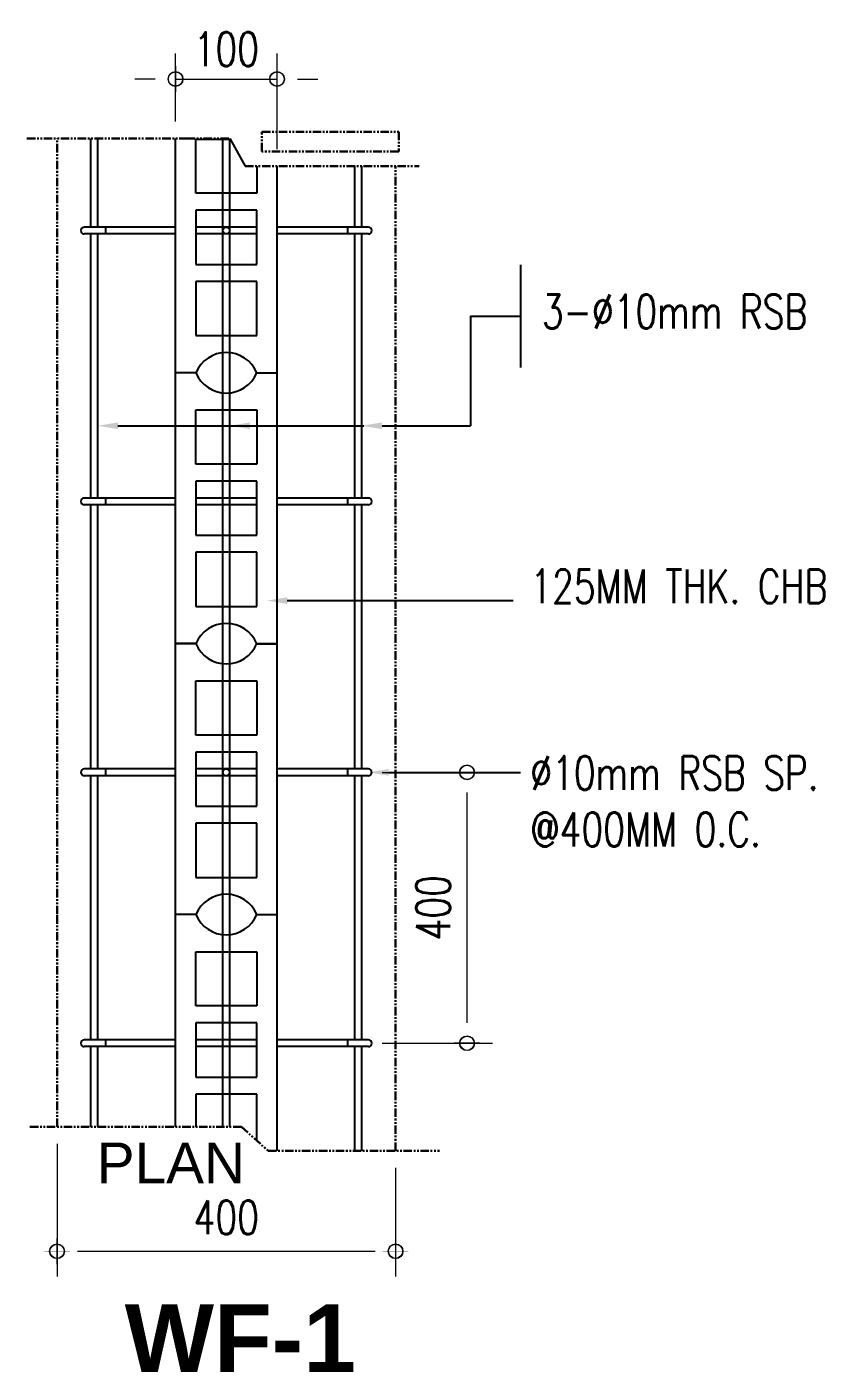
# Model space of a CAD drawing. Header units: millimetres. Extents: x 1634676 to 2610633, y -385676 to -37463.
# Drawn here: x 2119167 to 2120345, y -61499 to -59513 of the extents above; entities that cross this region are included whole.
import ezdxf
from ezdxf import colors
from ezdxf.entities.mleader import LeaderData, LeaderLine
from ezdxf.math import Vec2, Vec3

# ---------------------------------------------------------------- set-up
doc = ezdxf.new("R2010")
doc.units = ezdxf.units.MM
doc.header["$MEASUREMENT"] = 0
doc.linetypes.add('PHANTOM', pattern=[2.5, 1.25, -0.25, 0.25, -0.25, 0.25, -0.25])
doc.layers.get('0').update_dxf_attribs({"lineweight": 15})
doc.layers.get('Defpoints').update_dxf_attribs({"color": 250})
doc.layers.add('.5', color=7, linetype='Continuous')
for name, color, linetype, lineweight in [('ST-ANNOT_A', 74, 'Continuous', 20), ('ST-DIM_E', 250, 'Continuous', 13), ('ST-FTG_E', 58, 'PHANTOM', 30), ('ST-STL_E', 5, 'Continuous', 25), ('ST-WALL_E', 2, 'Continuous', 25)]:
    doc.layers.add(name, color=color, linetype=linetype, lineweight=lineweight)
doc.styles.add('ARIAL', font='arial.ttf')
doc.styles.add('ST_TEXT', font='romans.shx', dxfattribs={"width": 0.75})
doc.styles.get("Standard").update_dxf_attribs({"font": 'GOTHIC.TTF'})
doc.dimstyles.new('ST_D25', dxfattribs={"dimscale": 25, "dimtxt": 2, "dimasz": 1.2, "dimexe": 1.5, "dimexo": 1, "dimgap": 1, "dimtad": 1, "dimdec": 0, "dimzin": 1, "dimdsep": 46, "dimtxsty": 'ST_TEXT', "dimblk": 'OpenIndicator', "dimcen": 1, "dimclrd": 256, "dimclre": 256, "dimclrt": 7, "dimadec": 0, "dimazin": 0, "dimtfac": 1, "dimtdec": 0, "dimtix": 1, "dimtmove": 2, "dimatfit": 3, "dimldrblk": 'OPEN90', "dimfxl": 0.075, "dimlwd": -1, "dimlwe": -1, "dimarcsym": 0})

# ---------------------------------------------------------------- blocks, each defined once
blk = doc.blocks.new('OpenIndicator')
at = {"layer": 'ST-DIM_E'}
h = blk.add_hatch(color=255, dxfattribs=at)
h.paths.add_polyline_path([(0.3500000000000002, 0), (0.3645194722411961, 0, 0.4142135623730951), (2.775557561562891e-16, 0.364519472241196), (2.775557561562891e-16, 0.3500000000000001, -0.4142135623730951)])
h.paths.add_polyline_path([(2.775557561562891e-16, 0.3500000000000001), (2.775557561562891e-16, 0.364519472241196, 0.4142135623730951), (-0.3645194722411955, 0), (-0.3499999999999998, 0, -0.4142135623730953)])
h.paths.add_polyline_path([(1.665334536937735e-16, -0.3499999999999999), (1.665334536937735e-16, -0.3645194722411956, 0.4142135623730951), (0.3645194722411961, 0), (0.3500000000000002, 0, -0.4142135623730949)])
h.paths.add_polyline_path([(-0.3499999999999998, 0), (-0.3645194722411955, 0, 0.4142135623730949), (1.665334536937735e-16, -0.3645194722411956), (1.665334536937735e-16, -0.3499999999999999, -0.4142135623730949)])
at = {"layer": 'ST-DIM_E', "color": 255}
blk.add_line((2.983402616018552e-16, 0.6342797221434002), (1.457489482482074e-16, -0.6342797221434002), dxfattribs=at)
at = {"layer": 'ST-DIM_E', "color": 255, "const_width": 0.01}
blk.add_lwpolyline([(-0.6295341379212689, 0), (0.6295341379212693, 0)], dxfattribs=at)
at = {"layer": 'ST-DIM_E', "color": 255}
for centre, radius in [((3.33066907387547e-16, 1.443384749626027e-16), 0.3645194722411958), ((2.220446049250313e-16, 1.443384749626027e-16), 0.35)]:
    blk.add_circle(centre, radius, dxfattribs=at)
blk = doc.blocks.new('*D153')
at = {"layer": 'Defpoints', "color": 0, "transparency": 16777216}
for p in [(2119211.517413565, -61136.81960034434), (2119711.517413565, -61172.10676282336), (2119711.517413565, -61320.3000695451)]:
    blk.add_point(p, dxfattribs=at)
at = {"layer": 'ST-DIM_E', "transparency": 16777216}
for p, q in [((2119211.517413565, -61161.81960034434), (2119211.517413565, -61357.8000695451)), ((2119711.517413565, -61197.10676282336), (2119711.517413565, -61357.8000695451)), ((2119241.517413565, -61320.3000695451), (2119681.517413565, -61320.3000695451))]:
    blk.add_line(p, q, dxfattribs=at)
at = {"layer": 'ST-DIM_E', "transparency": 16777216, "xscale": 30, "yscale": 30, "zscale": 30, "rotation": 180}
blk.add_blockref('OpenIndicator', (2119211.517413565, -61320.3000695451), dxfattribs=at)
at = {"layer": 'ST-DIM_E', "transparency": 16777216, "xscale": 30, "yscale": 30, "zscale": 30}
blk.add_blockref('OpenIndicator', (2119711.517413565, -61320.3000695451), dxfattribs=at)
at = {"layer": 'ST-DIM_E', "color": 7, "lineweight": -2, "transparency": 16777216, "insert": (2119461.517413565, -61270.3000695451), "char_height": 50, "attachment_point": 5, "style": 'ST_TEXT'}
blk.add_mtext('400', dxfattribs=at)
blk = doc.blocks.new('_Open90')
at = {"color": 0, "linetype": 'ByBlock', "lineweight": -2}
for p, q in [((0, 0), (-1, 0)), ((-0.5, 0.5), (0, 0)), ((0, 0), (-0.5, -0.5))]:
    blk.add_line(p, q, dxfattribs=at)
blk = doc.blocks.new('*D154')
at = {"layer": 'Defpoints', "color": 0, "transparency": 16777216}
for p in [(2119666.517413566, -60613.40395061366, -5.860094278364447e-08), (2119817.125402479, -60613.40395061366), (2119666.517413566, -61013.25130151652, -5.860094278364447e-08)]:
    blk.add_point(p, dxfattribs=at)
at = {"layer": 'ST-DIM_E', "transparency": 16777216}
for p, q in [((2119691.517413566, -60613.40395061366), (2119854.625402479, -60613.40395061366)), ((2119817.125402479, -60983.25130151652), (2119817.125402479, -60643.40395061366)), ((2119691.517413566, -61013.25130151652), (2119854.625402479, -61013.25130151652))]:
    blk.add_line(p, q, dxfattribs=at)
at = {"layer": 'ST-DIM_E', "transparency": 16777216, "xscale": 30, "yscale": 30, "zscale": 30}
for p, rotation in [((2119817.125402479, -60613.40395061366), 90), ((2119817.125402479, -61013.25130151652), 270)]:
    blk.add_blockref('OpenIndicator', p, dxfattribs=dict(at, rotation=rotation))
at = {"layer": 'ST-DIM_E', "color": 7, "lineweight": -2, "transparency": 16777216, "insert": (2119767.125402478, -60813.32762606568), "char_height": 50, "attachment_point": 5, "rotation": 90, "style": 'ST_TEXT'}
blk.add_mtext('400', dxfattribs=at)
blk = doc.blocks.new('*D158')
at = {"layer": 'Defpoints', "color": 0, "transparency": 16777216}
for p in [(2119536.517413565, -59590.007718031), (2119386.517413565, -59677.63973911171, -5.861280539731274e-08), (2119536.517413565, -59718.76726577868)]:
    blk.add_point(p, dxfattribs=at)
at = {"layer": 'ST-DIM_E', "transparency": 16777216}
for p, q in [((2119386.517413565, -59652.63973911171), (2119386.517413565, -59552.507718031)), ((2119536.517413565, -59693.76726577868), (2119536.517413565, -59552.507718031)), ((2119356.517413565, -59590.007718031), (2119326.517413565, -59590.007718031)), ((2119386.517413565, -59590.007718031), (2119536.517413565, -59590.007718031)), ((2119566.517413565, -59590.007718031), (2119596.517413565, -59590.007718031))]:
    blk.add_line(p, q, dxfattribs=at)
at = {"layer": 'ST-DIM_E', "transparency": 16777216, "xscale": 30, "yscale": 30, "zscale": 30}
blk.add_blockref('OpenIndicator', (2119386.517413565, -59590.007718031), dxfattribs=at)
at = {"layer": 'ST-DIM_E', "transparency": 16777216, "xscale": 30, "yscale": 30, "zscale": 30, "rotation": 180}
blk.add_blockref('OpenIndicator', (2119536.517413565, -59590.007718031), dxfattribs=at)
at = {"layer": 'ST-DIM_E', "color": 7, "lineweight": -2, "transparency": 16777216, "insert": (2119461.517413565, -59545.91497877863), "char_height": 50, "attachment_point": 5, "style": 'ST_TEXT'}
blk.add_mtext('100', dxfattribs=at)

msp = doc.modelspace()

# ---------------------------------------------------------------- linework, layer by layer
at = {"layer": '.5', "ltscale": 100}
for p, q in [((2119416.517413565, -60023.55659971078, -1.172145664682501e-07), (2119386.517413565, -60023.55659971078, -1.172145664682501e-07)), ((2119416.517413565, -60423.40395061363, -1.172110151103676e-07), (2119386.517413565, -60423.40395061363, -1.172110151103676e-07)), ((2119416.517413565, -60423.5565997145, -1.172110137545712e-07), (2119386.517413565, -60423.5565997145, -1.172110137545712e-07)), ((2119416.517413565, -60823.40395061363, -1.172074623966888e-07), (2119386.517413565, -60823.40395061363, -1.172074623966888e-07))]:
    msp.add_line(p, q, dxfattribs=at)
at = {"layer": 'ST-DIM_E', "lineweight": -2}
for p, q in [((2119895.851830178, -59864.32907779579, -1.172144755775256e-07), (2119895.851830178, -60015.63994402875, -1.172144755775256e-07)), ((2119822.265325525, -59940.2564183927, -1.172144755775256e-07), (2119822.265325525, -60101.85807061259, -1.172144755775256e-07)), ((2119822.265325525, -59940.2564183927, -1.172144755775256e-07), (2119895.851830178, -59940.2564183927, -1.172144755775256e-07))]:
    msp.add_line(p, q, dxfattribs=at)
at = {"layer": 'ST-FTG_E', "ltscale": 10}
for p, q in [((2119166.937055656, -59677.63973911171, -5.861284596963077e-08), (2119402.866574519, -59677.63973911171, -5.861284596963077e-08)), ((2119211.517413565, -60023.28854408552, -1.172145688490622e-07), (2119211.517413565, -59677.63973911171, -1.17217638827156e-07)), ((2119402.866574519, -59677.63973911171, -5.861284596963077e-08), (2119466.517413565, -59677.63973911171, -1.172176388271781e-07)), ((2119489.264835843, -59718.76726577868, -5.861284596963077e-08), (2119746.461771541, -59718.76726577868, -5.861284596963077e-08)), ((2119711.517413565, -61172.10676282336, -1.172043652935618e-07), (2119711.517413565, -59718.76726577868, -1.172172735413396e-07)), ((2119211.517413565, -60423.13589498837, -1.172110174911798e-07), (2119211.517413565, -60023.55659971078, -1.1721456646825e-07)), ((2119211.517413565, -60822.98324589123, -1.172074661332973e-07), (2119211.517413565, -60423.40395061363, -1.172110151103676e-07)), ((2119211.517413565, -61136.81960034434, -1.172046787065239e-07), (2119211.517413565, -60823.25130151276, -1.172074637524851e-07)), ((2119171.426105552, -61136.81960034434, -5.860483342984324e-08), (2119483.910062709, -61136.81960034434, -5.860483342984324e-08)), ((2119483.910062709, -61136.81960034434, -5.860483342984324e-08), (2119523.310141989, -61172.10676282336, -5.860483342984324e-08)), ((2119523.310141989, -61172.10676282336, -5.860483342984324e-08), (2119776.371141427, -61172.10676282336, -5.860483342984324e-08))]:
    msp.add_line(p, q, dxfattribs=at)
at = {"layer": 'ST-FTG_E', "ltscale": 10, "elevation": -5.861236445834227e-08}
msp.add_lwpolyline([(2119514.144573846, -59667.79981568892), (2119716.156941869, -59667.79981568892), (2119716.156941869, -59696.81660055061), (2119514.144573846, -59696.81660055061)], close=True, dxfattribs=at)
at = {"layer": 'ST-STL_E'}
for p, q in [((2119261.517413565, -59808.70924881165, -1.17216474696056e-07), (2119261.517413565, -59677.63973911171, -1.17217638827156e-07)), ((2119271.517413565, -59808.70924881165, -1.17216474696056e-07), (2119271.517413565, -59677.63973911171, -1.17217638827156e-07)), ((2119456.517413565, -60023.41989134316, -1.172145676824643e-07), (2119456.517413565, -59677.63973911171, -1.17217638827156e-07)), ((2119466.517413565, -60023.42525245686, -1.17214567634848e-07), (2119466.517413565, -59677.63973911171, -1.17217638827156e-07)), ((2119651.517413565, -59808.70924881165, -1.17216474696056e-07), (2119651.517413565, -59718.76726577868, -1.172172735413396e-07)), ((2119661.517413565, -59808.70924881165, -1.17216474696056e-07), (2119661.517413565, -59718.76726577868, -1.172172735413396e-07)), ((2119386.517413565, -59808.70924881165, -1.17216474696056e-07), (2119251.517413565, -59808.70924881165, -1.17216474696056e-07)), ((2119386.517413565, -59818.70924881165, -1.172163858782141e-07), (2119251.517413565, -59818.70924881165, -1.172163858782141e-07)), ((2119261.517413565, -60023.31534965028, -1.17214568610981e-07), (2119261.517413565, -59818.70924881165, -1.172163858782141e-07)), ((2119271.517413565, -60023.32071076025, -1.172145685633648e-07), (2119271.517413565, -59818.70924881165, -1.172163858782141e-07)), ((2119282.943416336, -59808.70924881165, -1.17216474696056e-07), (2119282.943416336, -59818.70924881165, -1.172163858782141e-07)), ((2119506.517413565, -59808.70924881165, -1.17216474696056e-07), (2119416.517413565, -59808.70924881165, -1.17216474696056e-07)), ((2119506.517413565, -59818.70924881165, -1.172163858782141e-07), (2119416.517413565, -59818.70924881165, -1.172163858782141e-07)), ((2119671.51741358, -59808.70924881165, -1.17216474696056e-07), (2119536.517413565, -59808.70924881165, -1.17216474696056e-07)), ((2119671.51741358, -59818.70924881165, -1.172163858782141e-07), (2119536.517413565, -59818.70924881165, -1.172163858782141e-07)), ((2119640.552578458, -59808.70924881165, -1.17216474696056e-07), (2119640.552578458, -59818.70924881165, -1.172163858782141e-07)), ((2119651.517413565, -60023.52443303604, -1.172145667539475e-07), (2119651.517413565, -59818.70924881165, -1.172163858782141e-07)), ((2119661.517413565, -60023.52979414974, -1.172145667063312e-07), (2119661.517413565, -59818.70924881165, -1.172163858782141e-07)), ((2119261.517413565, -60208.5565997145, -1.172129233381736e-07), (2119261.517413565, -60023.55659971078, -1.172145664682501e-07)), ((2119271.517413565, -60208.5565997145, -1.172129233381736e-07), (2119271.517413565, -60023.55659971078, -1.172145664682501e-07)), ((2119456.517413565, -60423.26724224602, -1.172110163245818e-07), (2119456.517413565, -60023.55659971078, -1.172145664682501e-07)), ((2119466.517413565, -60423.27260335599, -1.172110162769656e-07), (2119466.517413565, -60023.55659971078, -1.172145664682501e-07)), ((2119651.517413565, -60208.5565997145, -1.172129233381736e-07), (2119651.517413565, -60023.55659971078, -1.172145664682501e-07)), ((2119661.517413565, -60208.5565997145, -1.172129233381736e-07), (2119661.517413565, -60023.55659971078, -1.172145664682501e-07)), ((2119386.517413565, -60208.5565997145, -1.172129233381736e-07), (2119251.517413565, -60208.5565997145, -1.172129233381736e-07)), ((2119386.517413565, -60218.55659971078, -1.172128345203316e-07), (2119251.517413565, -60218.55659971078, -1.172128345203316e-07)), ((2119261.517413565, -60423.16270054941, -1.172110172530986e-07), (2119261.517413565, -60218.55659971078, -1.172128345203316e-07)), ((2119271.517413565, -60423.16806166311, -1.172110172054823e-07), (2119271.517413565, -60218.55659971078, -1.172128345203316e-07)), ((2119282.943416336, -60208.5565997145, -1.172129233381736e-07), (2119282.943416336, -60218.55659971078, -1.172128345203316e-07)), ((2119671.51741358, -60208.5565997145, -1.172129233381736e-07), (2119536.517413565, -60208.5565997145, -1.172129233381736e-07)), ((2119671.51741358, -60218.55659971078, -1.172128345203316e-07), (2119536.517413565, -60218.55659971078, -1.172128345203316e-07)), ((2119640.552578458, -60208.5565997145, -1.172129233381736e-07), (2119640.552578458, -60218.55659971078, -1.172128345203316e-07)), ((2119651.517413565, -60423.3717839389, -1.172110153960651e-07), (2119651.517413565, -60218.55659971078, -1.172128345203316e-07)), ((2119661.517413565, -60423.37714504887, -1.172110153484488e-07), (2119661.517413565, -60218.55659971078, -1.172128345203316e-07)), ((2119261.517413565, -60608.40395061736, -1.172093719802911e-07), (2119261.517413565, -60423.40395061363, -1.172110151103676e-07)), ((2119271.517413565, -60608.40395061736, -1.172093719802911e-07), (2119271.517413565, -60423.40395061363, -1.172110151103676e-07)), ((2119456.517413565, -60823.11459314515, -1.172074649666994e-07), (2119456.517413565, -60423.40395061363, -1.172110151103676e-07)), ((2119466.517413565, -60823.11995425884, -1.172074649190831e-07), (2119466.517413565, -60423.40395061363, -1.172110151103676e-07)), ((2119651.517413565, -60608.40395061736, -1.172093719802911e-07), (2119651.517413565, -60423.40395061363, -1.172110151103676e-07)), ((2119661.517413565, -60608.40395061736, -1.172093719802911e-07), (2119661.517413565, -60423.40395061363, -1.172110151103676e-07)), ((2119386.517413565, -60608.40395061736, -1.172093719802911e-07), (2119251.517413565, -60608.40395061736, -1.172093719802911e-07)), ((2119386.517413565, -60618.40395061363, -1.172092831624492e-07), (2119251.517413565, -60618.40395061363, -1.172092831624492e-07)), ((2119261.517413565, -60823.01005145226, -1.172074658952161e-07), (2119261.517413565, -60618.40395061363, -1.172092831624492e-07)), ((2119271.517413565, -60823.01541256224, -1.172074658475999e-07), (2119271.517413565, -60618.40395061363, -1.172092831624492e-07)), ((2119282.943416336, -60608.40395061736, -1.172093719802911e-07), (2119282.943416336, -60618.40395061363, -1.172092831624492e-07)), ((2119506.517413565, -60608.40395061736, -1.172093719802911e-07), (2119416.517413565, -60608.40395061736, -1.172093719802911e-07)), ((2119506.517413565, -60618.40395061363, -1.172092831624492e-07), (2119416.517413565, -60618.40395061363, -1.172092831624492e-07)), ((2119671.51741358, -60608.40395061736, -1.172093719802911e-07), (2119536.517413565, -60608.40395061736, -1.172093719802911e-07)), ((2119671.51741358, -60618.40395061363, -1.172092831624492e-07), (2119536.517413565, -60618.40395061363, -1.172092831624492e-07)), ((2119640.552578458, -60608.40395061736, -1.172093719802911e-07), (2119640.552578458, -60618.40395061363, -1.172092831624492e-07)), ((2119651.517413565, -60823.21913483803, -1.172074640381826e-07), (2119651.517413565, -60618.40395061363, -1.172092831624492e-07)), ((2119661.517413565, -60823.22449595173, -1.172074639905663e-07), (2119661.517413565, -60618.40395061363, -1.172092831624492e-07)), ((2119261.517413565, -61008.25130151649, -1.172058206224087e-07), (2119261.517413565, -60823.25130151276, -1.172074637524852e-07)), ((2119271.517413565, -61008.25130151649, -1.172058206224087e-07), (2119271.517413565, -60823.25130151276, -1.172074637524852e-07)), ((2119456.517413565, -61136.81960034434, -1.17204678706524e-07), (2119456.517413565, -60823.25130151276, -1.172074637524852e-07)), ((2119466.517413565, -61136.81960034434, -1.172046787065239e-07), (2119466.517413565, -60823.25130151276, -1.172074637524852e-07)), ((2119651.517413565, -61008.25130151649, -1.172058206224087e-07), (2119651.517413565, -60823.25130151276, -1.172074637524852e-07)), ((2119661.517413565, -61008.25130151649, -1.172058206224087e-07), (2119661.517413565, -60823.25130151276, -1.172074637524852e-07)), ((2119386.517413565, -61008.25130151649, -1.172058206224087e-07), (2119251.517413565, -61008.25130151649, -1.172058206224087e-07)), ((2119282.943416336, -61008.25130151649, -1.172058206224087e-07), (2119282.943416336, -61018.25130151276, -1.172057318045667e-07)), ((2119506.517413565, -61008.25130151649, -1.172058206224087e-07), (2119416.517413565, -61008.25130151649, -1.172058206224087e-07)), ((2119671.517413565, -61008.25130151649, -1.172058206224087e-07), (2119536.517413565, -61008.25130151649, -1.172058206224087e-07)), ((2119640.552578458, -61008.25130151649, -1.172058206224087e-07), (2119640.552578458, -61018.25130151276, -1.172057318045667e-07)), ((2119386.517413565, -61018.25130151276, -1.172057318045667e-07), (2119251.517413565, -61018.25130151276, -1.172057318045667e-07)), ((2119261.517413565, -61136.81960034434, -1.172046787065239e-07), (2119261.517413565, -61018.25130151276, -1.172057318045667e-07)), ((2119271.517413565, -61136.81960034434, -1.172046787065239e-07), (2119271.517413565, -61018.25130151276, -1.172057318045667e-07)), ((2119506.517413565, -61018.25130151276, -1.172057318045667e-07), (2119416.517413565, -61018.25130151276, -1.172057318045667e-07)), ((2119671.517413565, -61018.25130151276, -1.172057318045667e-07), (2119536.517413565, -61018.25130151276, -1.172057318045667e-07)), ((2119651.517413565, -61172.10676282336, -1.172043652935619e-07), (2119651.517413565, -61018.25130151276, -1.172057318045667e-07)), ((2119661.517413565, -61172.10676282336, -1.172043652935619e-07), (2119661.517413565, -61018.25130151276, -1.172057318045667e-07))]:
    msp.add_line(p, q, dxfattribs=at)
for centre in [(2119461.438823798, -59813.7098664834, -1.172163858782141e-07), (2119461.438823798, -60613.40456828539, -1.172092831624492e-07)]:
    msp.add_circle(centre, 5, dxfattribs=at)
for centre, start, end in [((2119251.517413565, -59813.70924881165, -1.17216430287135e-07), 90, 270), ((2119671.51741358, -59813.70924881165, -1.17216430287135e-07), 270, 90), ((2119251.517413565, -60213.5565997145, -1.172128789292526e-07), 90, 270), ((2119671.51741358, -60213.5565997145, -1.172128789292526e-07), 270, 90), ((2119251.517413565, -60613.40395061363, -1.172093275713701e-07), 90, 270), ((2119671.51741358, -60613.40395061363, -1.172093275713701e-07), 270, 90), ((2119251.517413565, -61013.25130151649, -1.172057762134877e-07), 90, 270), ((2119671.517413565, -61013.25130151649, -1.172057762134877e-07), 270, 90)]:
    msp.add_arc(centre, 5, start, end, dxfattribs=at)
at = {"layer": 'ST-WALL_E', "ltscale": 100}
for p, q in [((2119386.517413565, -60023.70924881165, -1.172145651124537e-07), (2119386.517413565, -59677.63973911171, -1.17217638827156e-07)), ((2119386.517413565, -61136.81960034434, -1.172046787065239e-07), (2119386.517413565, -59677.63973911171, -1.17217638827156e-07)), ((2119416.517413565, -59758.70924881165, -1.172169187852659e-07), (2119416.517413565, -59678.70924881165, -1.172176293280016e-07)), ((2119416.517413565, -59678.70924881165, -1.172176293280016e-07), (2119467.108953857, -59678.70924881165, -1.172176293280016e-07)), ((2119466.517413565, -59677.63973911171, -1.172176388271781e-07), (2119489.264835843, -59718.76726577868, -5.861284596963077e-08)), ((2119506.517413565, -59718.76726577868, -1.172172735413396e-07), (2119506.517413565, -59758.70924881165, -1.172169187852659e-07)), ((2119536.517413565, -61172.10676282336, -1.172043652935619e-07), (2119536.517413565, -59718.76726577868, -1.172172735413396e-07)), ((2119506.517413565, -59758.70924881165, -1.172169187852659e-07), (2119416.517413565, -59758.70924881165, -1.172169187852659e-07)), ((2119506.517413565, -59783.70924881165, -1.17216696740661e-07), (2119416.517413565, -59783.70924881165, -1.17216696740661e-07)), ((2119416.517413565, -59783.70924881165, -1.17216696740661e-07), (2119416.517413565, -59863.70924881165, -1.172159861979252e-07)), ((2119506.517413565, -59863.70924881165, -1.172159861979252e-07), (2119506.517413565, -59783.70924881165, -1.17216696740661e-07)), ((2119416.517413565, -59863.70924881165, -1.172159861979252e-07), (2119506.517413565, -59863.70924881165, -1.172159861979252e-07)), ((2119506.517413565, -59888.70924880792, -1.172157641533203e-07), (2119416.517413565, -59888.70924880792, -1.172157641533203e-07)), ((2119416.517413565, -59888.70924880792, -1.172157641533203e-07), (2119416.517413565, -59968.70924881165, -1.172150536105845e-07)), ((2119506.517413565, -59968.70924881165, -1.172150536105845e-07), (2119506.517413565, -59888.70924880792, -1.172157641533203e-07)), ((2119416.517413565, -59968.70924881165, -1.172150536105845e-07), (2119506.517413565, -59968.70924881165, -1.172150536105845e-07)), ((2119416.517413565, -60023.70924881165, -1.172145651124537e-07), (2119386.517413565, -60023.70924881165, -1.172145651124537e-07)), ((2119506.517413565, -60023.55659971078, -1.172145664682501e-07), (2119536.517413565, -60023.55659971078, -1.172145664682501e-07)), ((2119506.517413565, -60023.70924881165, -1.172145651124537e-07), (2119536.517413565, -60023.70924881165, -1.172145651124537e-07)), ((2119416.517413565, -60158.55659971078, -1.172133674273834e-07), (2119416.517413565, -60078.5565997145, -1.172140779701192e-07)), ((2119416.517413565, -60078.5565997145, -1.172140779701192e-07), (2119506.517413565, -60078.5565997145, -1.172140779701192e-07)), ((2119506.517413565, -60078.5565997145, -1.172140779701192e-07), (2119506.517413565, -60158.55659971078, -1.172133674273834e-07)), ((2119506.517413565, -60158.55659971078, -1.172133674273834e-07), (2119416.517413565, -60158.55659971078, -1.172133674273834e-07)), ((2119506.517413565, -60183.55659971078, -1.172131453827785e-07), (2119416.517413565, -60183.55659971078, -1.172131453827785e-07)), ((2119416.517413565, -60183.55659971078, -1.172131453827785e-07), (2119416.517413565, -60263.5565997145, -1.172124348400427e-07)), ((2119506.517413565, -60263.5565997145, -1.172124348400427e-07), (2119506.517413565, -60183.55659971078, -1.172131453827785e-07)), ((2119506.517413565, -60208.5565997145, -1.172129233381736e-07), (2119416.517413565, -60208.5565997145, -1.172129233381736e-07)), ((2119506.517413565, -60218.55659971078, -1.172128345203316e-07), (2119416.517413565, -60218.55659971078, -1.172128345203316e-07)), ((2119416.517413565, -60263.5565997145, -1.172124348400427e-07), (2119506.517413565, -60263.5565997145, -1.172124348400427e-07)), ((2119506.517413565, -60288.55659971078, -1.172122127954378e-07), (2119416.517413565, -60288.55659971078, -1.172122127954378e-07)), ((2119416.517413565, -60288.55659971078, -1.172122127954378e-07), (2119416.517413565, -60368.55659971078, -1.172115022527021e-07)), ((2119506.517413565, -60368.55659971078, -1.172115022527021e-07), (2119506.517413565, -60288.55659971078, -1.172122127954378e-07)), ((2119416.517413565, -60368.55659971078, -1.172115022527021e-07), (2119506.517413565, -60368.55659971078, -1.172115022527021e-07)), ((2119506.517413565, -60423.40395061363, -1.172110151103676e-07), (2119536.517413565, -60423.40395061363, -1.172110151103676e-07)), ((2119506.517413565, -60423.5565997145, -1.172110137545712e-07), (2119536.517413565, -60423.5565997145, -1.172110137545712e-07)), ((2119416.517413565, -60558.40395061363, -1.17209816069501e-07), (2119416.517413565, -60478.40395061363, -1.172105266122368e-07)), ((2119416.517413565, -60478.40395061363, -1.172105266122368e-07), (2119506.517413565, -60478.40395061363, -1.172105266122368e-07)), ((2119506.517413565, -60478.40395061363, -1.172105266122368e-07), (2119506.517413565, -60558.40395061363, -1.17209816069501e-07)), ((2119506.517413565, -60558.40395061363, -1.17209816069501e-07), (2119416.517413565, -60558.40395061363, -1.17209816069501e-07)), ((2119506.517413565, -60583.40395061363, -1.172095940248961e-07), (2119416.517413565, -60583.40395061363, -1.172095940248961e-07)), ((2119416.517413565, -60583.40395061363, -1.172095940248961e-07), (2119416.517413565, -60663.40395061363, -1.172088834821603e-07)), ((2119506.517413565, -60663.40395061363, -1.172088834821603e-07), (2119506.517413565, -60583.40395061363, -1.172095940248961e-07)), ((2119416.517413565, -60663.40395061363, -1.172088834821603e-07), (2119506.517413565, -60663.40395061363, -1.172088834821603e-07)), ((2119506.517413565, -60688.40395060991, -1.172086614375554e-07), (2119416.517413565, -60688.40395060991, -1.172086614375554e-07)), ((2119416.517413565, -60688.40395060991, -1.172086614375554e-07), (2119416.517413565, -60768.40395061363, -1.172079508948196e-07)), ((2119506.517413565, -60768.40395061363, -1.172079508948196e-07), (2119506.517413565, -60688.40395060991, -1.172086614375554e-07)), ((2119416.517413565, -60768.40395061363, -1.172079508948196e-07), (2119506.517413565, -60768.40395061363, -1.172079508948196e-07)), ((2119416.517413565, -60823.40395061363, -1.172074623966888e-07), (2119386.517413565, -60823.40395061363, -1.172074623966888e-07)), ((2119506.517413565, -60823.40395061363, -1.172074623966888e-07), (2119536.517413565, -60823.40395061363, -1.172074623966888e-07)), ((2119416.517413565, -60958.25130151276, -1.172062647116185e-07), (2119416.517413565, -60878.25130151649, -1.172069752543543e-07)), ((2119416.517413565, -60878.25130151649, -1.172069752543543e-07), (2119506.517413565, -60878.25130151649, -1.172069752543543e-07)), ((2119506.517413565, -60878.25130151649, -1.172069752543543e-07), (2119506.517413565, -60958.25130151276, -1.172062647116185e-07)), ((2119506.517413565, -60958.25130151276, -1.172062647116185e-07), (2119416.517413565, -60958.25130151276, -1.172062647116185e-07)), ((2119506.517413565, -60983.25130151276, -1.172060426670136e-07), (2119416.517413565, -60983.25130151276, -1.172060426670136e-07)), ((2119416.517413565, -60983.25130151276, -1.172060426670136e-07), (2119416.517413565, -61063.25130151649, -1.172053321242779e-07)), ((2119506.517413565, -61063.25130151649, -1.172053321242779e-07), (2119506.517413565, -60983.25130151276, -1.172060426670136e-07)), ((2119416.517413565, -61063.25130151649, -1.172053321242779e-07), (2119506.517413565, -61063.25130151649, -1.172053321242779e-07)), ((2119506.517413565, -61088.25130151276, -1.172051100796729e-07), (2119416.517413565, -61088.25130151276, -1.172051100796729e-07)), ((2119416.517413565, -61088.25130151276, -1.172051100796729e-07), (2119416.517413565, -61136.81960034434, -1.172046787065239e-07)), ((2119506.517413565, -61157.06700282608, -1.172044988734645e-07), (2119506.517413565, -61088.25130151276, -1.172051100796729e-07))]:
    msp.add_line(p, q, dxfattribs=at)
for centre, radius, start, end in [((2119461.517413565, -60042.45924881165, -1.17214398579e-07), 48.75000000000001, 22.61986497497739, 157.3801350250226), ((2119461.517413565, -60004.8065997145, -1.172147330017037e-07), 48.74999999999968, 202.6198649749774, 337.3801350250226), ((2119461.517413565, -60442.3065997145, -1.172108472211175e-07), 48.75000000000001, 22.61986497497739, 157.3801350250226), ((2119461.517413565, -60404.65395061363, -1.172111816438213e-07), 48.74999999999968, 202.6198649749774, 337.3801350250226), ((2119461.517413565, -60842.15395061363, -1.172072958632351e-07), 48.75000000000001, 22.61986497497739, 157.3801350250226), ((2119461.517413565, -60804.50130151649, -1.172076302859388e-07), 48.74999999999968, 202.6198649749774, 337.3801350250226)]:
    msp.add_arc(centre, radius, start, end, dxfattribs=at)

# ---------------------------------------------------------------- texts
at = {"lineweight": -2, "insert": (2119270.163443574, -61159.9039408571, -5.860483342984324e-08), "char_height": 60, "attachment_point": 1, "style": 'ARIAL'}
msp.add_mtext_dynamic_manual_height_columns('PLAN', width=0.3180636945771766, gutter_width=1, heights=[0], dxfattribs=at)
at = {"insert": (2119311.508272175, -61398.68444963053, -5.861236445834227e-08), "char_height": 100, "attachment_point": 1}
msp.add_mtext_dynamic_manual_height_columns('{\\fArial|b1|i0|c0|p34;WF-1}', width=2333.06058117242, gutter_width=1.377550189191599, heights=[0.4144534988573206], dxfattribs=at)
at = {"layer": 'ST-ANNOT_A', "char_height": 50, "attachment_point": 4, "style": 'ST_TEXT'}
for s, width, insert in [('3-%%C10mm RSB         ', 657.142748911771, (2119927.638220706, -59933.25969087024, -1.172144755775256e-07)), ('125MM THK. CHB        ', 571.7583802680025, (2119910.638220706, -60338.84618693654, -1.172144755775256e-07)), ('%%C10mm RSB SP. \\P@400MM 0.C.        ', 567.5366789767783, (2119910.638220706, -60655.99029272737, -1.172144755775256e-07))]:
    msp.add_mtext_dynamic_manual_height_columns(s, width=width, gutter_width=1, heights=[0], dxfattribs=dict(at, insert=insert))

# ---------------------------------------------------------------- dimensions: what is measured, and where the dimension line sits
at = {"layer": 'ST-DIM_E', "lineweight": -2}
dim = msp.add_linear_dim(base=(2119536.517413565, -59590.007718031, -5.860483342984324e-08), p1=(2119386.517413565, -59677.63973911171, -1.17217638827156e-07), p2=(2119536.517413565, -59718.76726577868, -5.861284596963077e-08), text='100', dimstyle='ST_D25', dxfattribs=at)
dim.commit()
dim.dimension.update_dxf_attribs({"geometry": '*D158', "text_midpoint": (2119461.517413565, -59545.91497877863, -5.860483342984324e-08), "dimtype": 160})
dim = msp.add_linear_dim(base=(2119817.125402479, -60613.40395061366, -5.860483342984324e-08), p1=(2119666.517413565, -61013.25130151649, -1.172057762134877e-07), p2=(2119666.517413565, -60613.40395061363, -1.172057762134877e-07), angle=90, text='400', dimstyle='ST_D25', dxfattribs=at)
dim.commit()
dim.dimension.update_dxf_attribs({"geometry": '*D154', "text_midpoint": (2119767.125402478, -60813.32762606568, -5.860483342984324e-08)})
dim = msp.add_linear_dim(base=(2119711.517413565, -61320.3000695451, -5.860483342984324e-08), p1=(2119211.517413565, -61136.81960034434, -5.860483342984324e-08), p2=(2119711.517413565, -61172.10676282336, -5.860483342984324e-08), text='400', dimstyle='ST_D25', dxfattribs=at)
dim.commit()
dim.dimension.update_dxf_attribs({"geometry": '*D153', "text_midpoint": (2119461.517413565, -61270.3000695451, -5.860483342984324e-08)})

# ---------------------------------------------------------------- leaders
ml = msp.add_multileader_mtext('Standard', dxfattribs=at)
ml.set_content('', color=256)
ml.set_leader_properties()
ml.build(insert=Vec2(0, 0))
ml.multileader.update_dxf_attribs({"dogleg_length": 0.36, "arrow_head_size": 30})
ctx = ml.context
ctx.base_point, ctx.char_height, ctx.arrow_head_size, ctx.landing_gap_size, ctx.plane_origin = Vec3(2119664.851658979, -60101.85807061259, -1.172144755775256e-07), 180, 30, 89.99999999999999, Vec3(2120888.286352494, -60221.15183645923, -1.172144755775256e-07)
notes = []
notes.append((ctx, [(0, (1, 1, 0), (2119421.877756917, -60101.85807061259, -1.172144755775256e-07), (1, 0), 242.9739020625586, [(0, [(2119271.517413565, -60101.85807061259, -1.172144755775256e-07)], 0, [])])]))
ctx.mtext.insert, ctx.mtext.flow_direction = Vec3(2119754.851658993, -60011.85807061259, -1.172144755775256e-07), 5
ml = msp.add_multileader_mtext('Standard', dxfattribs=at)
ml.set_content('', color=256)
ml.set_leader_properties()
ml.build(insert=Vec2(0, 0))
ml.multileader.update_dxf_attribs({"dogleg_length": 0.36, "arrow_head_size": 30})
ctx = ml.context
ctx.base_point, ctx.char_height, ctx.arrow_head_size, ctx.landing_gap_size, ctx.plane_origin = Vec3(2119627.265325522, -60101.85807061259, -1.172144755775256e-07), 180, 30, 89.99999999999999, Vec3(2121083.286352494, -60221.15183645923, -1.172144755775256e-07)
notes.append((ctx, [(0, (1, 1, 0), (2119616.877756932, -60101.85807061259, -1.172144755775256e-07), (1, 0), 10.38756858987677, [(0, [(2119466.517413565, -60101.85807061259, -1.172144755775256e-07)], 0, [])])]))
ctx.mtext.insert, ctx.mtext.flow_direction = Vec3(2119717.26532551, -60011.85807061259, -1.172144755775256e-07), 5
ml = msp.add_multileader_mtext('Standard', dxfattribs=at)
ml.set_content('', color=256)
ml.set_leader_properties()
ml.build(insert=Vec2(0, 0))
ml.multileader.update_dxf_attribs({"dogleg_length": 0.36, "arrow_head_size": 30})
ctx = ml.context
ctx.base_point, ctx.char_height, ctx.arrow_head_size, ctx.landing_gap_size, ctx.plane_origin = Vec3(2119822.265325522, -60101.85807061259, -1.172144755775256e-07), 180, 30, 89.99999999999999, Vec3(2121278.286352479, -60221.15183646296, -1.172144755775256e-07)
notes.append((ctx, [(0, (1, 1, 0), (2119811.877756932, -60101.85807061259, -1.172144755775256e-07), (1, 0), 10.38756858987677, [(0, [(2119661.517413565, -60101.85807061259, -1.172144755775256e-07)], 0, [])])]))
ctx.mtext.insert, ctx.mtext.flow_direction = Vec3(2119912.265325525, -60011.85807061259, -1.172144755775256e-07), 5
ml = msp.add_multileader_mtext('Standard', dxfattribs=at)
ml.set_content('', color=256)
ml.set_leader_properties()
ml.build(insert=Vec2(0, 0))
ml.multileader.update_dxf_attribs({"dogleg_length": 0.36, "arrow_head_size": 30})
ctx = ml.context
ctx.base_point, ctx.char_height, ctx.arrow_head_size, ctx.landing_gap_size, ctx.plane_origin = Vec3(2119885.150370053, -60359.94952369173, -1.172110151103676e-07), 180, 30, 89.99999999999999, Vec3(2121138.286352494, -60479.24328953837, -1.172110151103676e-07)
notes.append((ctx, [(0, (1, 1, 0), (2119671.877756917, -60359.94952369173, -1.172110151103676e-07), (1, 0), 213.2726131366237, [(0, [(2119521.517413565, -60359.94952369173, -1.172110151103676e-07)], 0, [])])]))
ctx.mtext.insert, ctx.mtext.flow_direction = Vec3(2119975.150370055, -60269.949523688, -1.172110151103676e-07), 5
ml = msp.add_multileader_mtext('Standard', dxfattribs=at)
ml.set_content('', color=256)
ml.set_leader_properties()
ml.build(insert=Vec2(0, 0))
ml.multileader.update_dxf_attribs({"dogleg_length": 0.36, "arrow_head_size": 30})
ctx = ml.context
ctx.base_point, ctx.char_height, ctx.arrow_head_size, ctx.landing_gap_size, ctx.plane_origin = Vec3(2119896.175716244, -60613.40395061363, -1.172093275713701e-07), 180, 30, 89.99999999999999, Vec3(2121288.286352494, -60732.69771646027, -1.172093275713701e-07)
notes.append((ctx, [(0, (1, 1, 0), (2119821.877756932, -60613.40395061363, -1.172093275713701e-07), (1, 0), 74.29795931228934, [(0, [(2119671.51741358, -60613.40395061363, -1.172093275713701e-07)], 0, [])])]))
ctx.mtext.insert, ctx.mtext.flow_direction = Vec3(2119986.175716245, -60523.40395061363, -1.172093275713701e-07), 5
for ctx, leaders in notes:
    for number, flags, end, landing, length, lines in leaders:
        leader = LeaderData()
        leader.index, (leader.has_last_leader_line, leader.has_dogleg_vector, leader.attachment_direction) = number, flags
        leader.last_leader_point, leader.dogleg_vector, leader.dogleg_length = Vec3(end), Vec3(landing), length
        for number, points, colour, breaks in lines:
            line = LeaderLine()
            line.index, line.vertices, line.color, line.breaks = number, Vec3.list(points), colors.encode_raw_color(colour), breaks
            leader.lines.append(line)
        ctx.leaders.append(leader)

doc.saveas('drawing.dxf')
